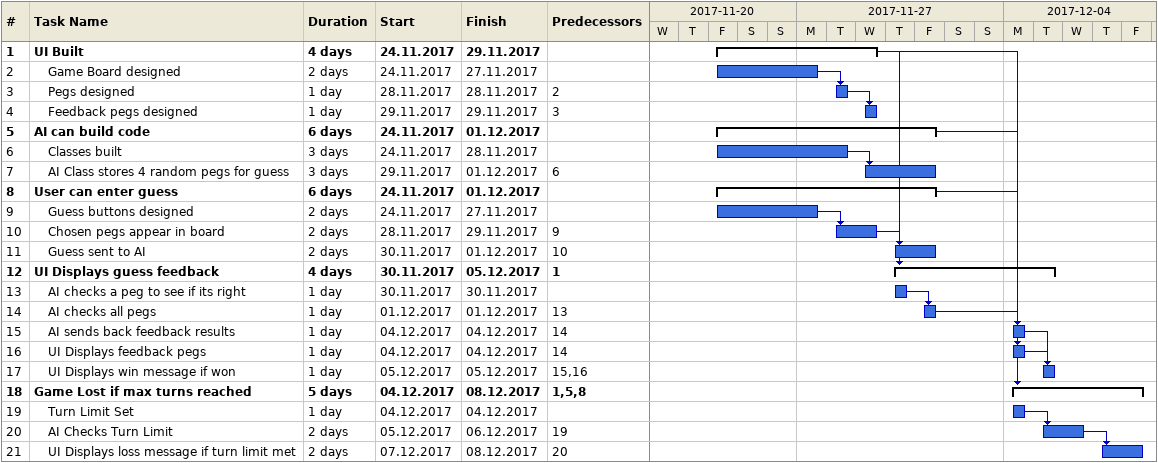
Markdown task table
| ID | Level | Task | Duration | Start | Finish | Predecessors |
|---|---|---|---|---|---|---|
| 1 | 1 | **UI Built** | 4d | 2017-11-24 | 2017-11-29 |  |
| 2 | 2 | Game Board designed | 2d | 2017-11-24 | 2017-11-27 |  |
| 3 | 2 | Pegs designed | 1d | 2017-11-28 | 2017-11-28 | 2 |
| 4 | 2 | Feedback pegs designed | 1d | 2017-11-29 | 2017-11-29 | 3 |
| 5 | 1 | **AI can build code** | 6d | 2017-11-24 | 2017-12-01 |  |
| 6 | 2 | Classes built | 3d | 2017-11-24 | 2017-11-28 |  |
| 7 | 2 | AI Class stores 4 random pegs for guess | 3d | 2017-11-29 | 2017-12-01 | 6 |
| 8 | 1 | **User can enter guess** | 6d | 2017-11-24 | 2017-12-01 |  |
| 9 | 2 | Guess buttons designed | 2d | 2017-11-24 | 2017-11-27 |  |
| 10 | 2 | Chosen pegs appear in board | 2d | 2017-11-28 | 2017-11-29 | 9 |
| 11 | 2 | Guess sent to AI | 2d | 2017-11-30 | 2017-12-01 | 10 |
| 12 | 1 | **UI Displays guess feedback** | 4d | 2017-11-30 | 2017-12-05 | 1 |
| 13 | 2 | AI checks a peg to see if its right | 1d | 2017-11-30 | 2017-11-30 |  |
| 14 | 2 | AI checks all pegs | 1d | 2017-12-01 | 2017-12-01 | 13 |
| 15 | 2 | AI sends back feedback results | 1d | 2017-12-04 | 2017-12-04 | 14 |
| 16 | 2 | UI Displays feedback pegs | 1d | 2017-12-04 | 2017-12-04 | 14 |
| 17 | 2 | UI Displays win message if won | 1d | 2017-12-05 | 2017-12-05 | 15, 16 |
| 18 | 1 | **Game Lost if max turns reached** | 5d | 2017-12-04 | 2017-12-08 | 1, 5, 8 |
| 19 | 2 | Turn Limit Set | 1d | 2017-12-04 | 2017-12-04 |  |
| 20 | 2 | AI Checks Turn Limit | 2d | 2017-12-05 | 2017-12-06 | 19 |
| 21 | 2 | UI Displays loss message if turn limit met | 2d | 2017-12-07 | 2017-12-08 | 20 |
